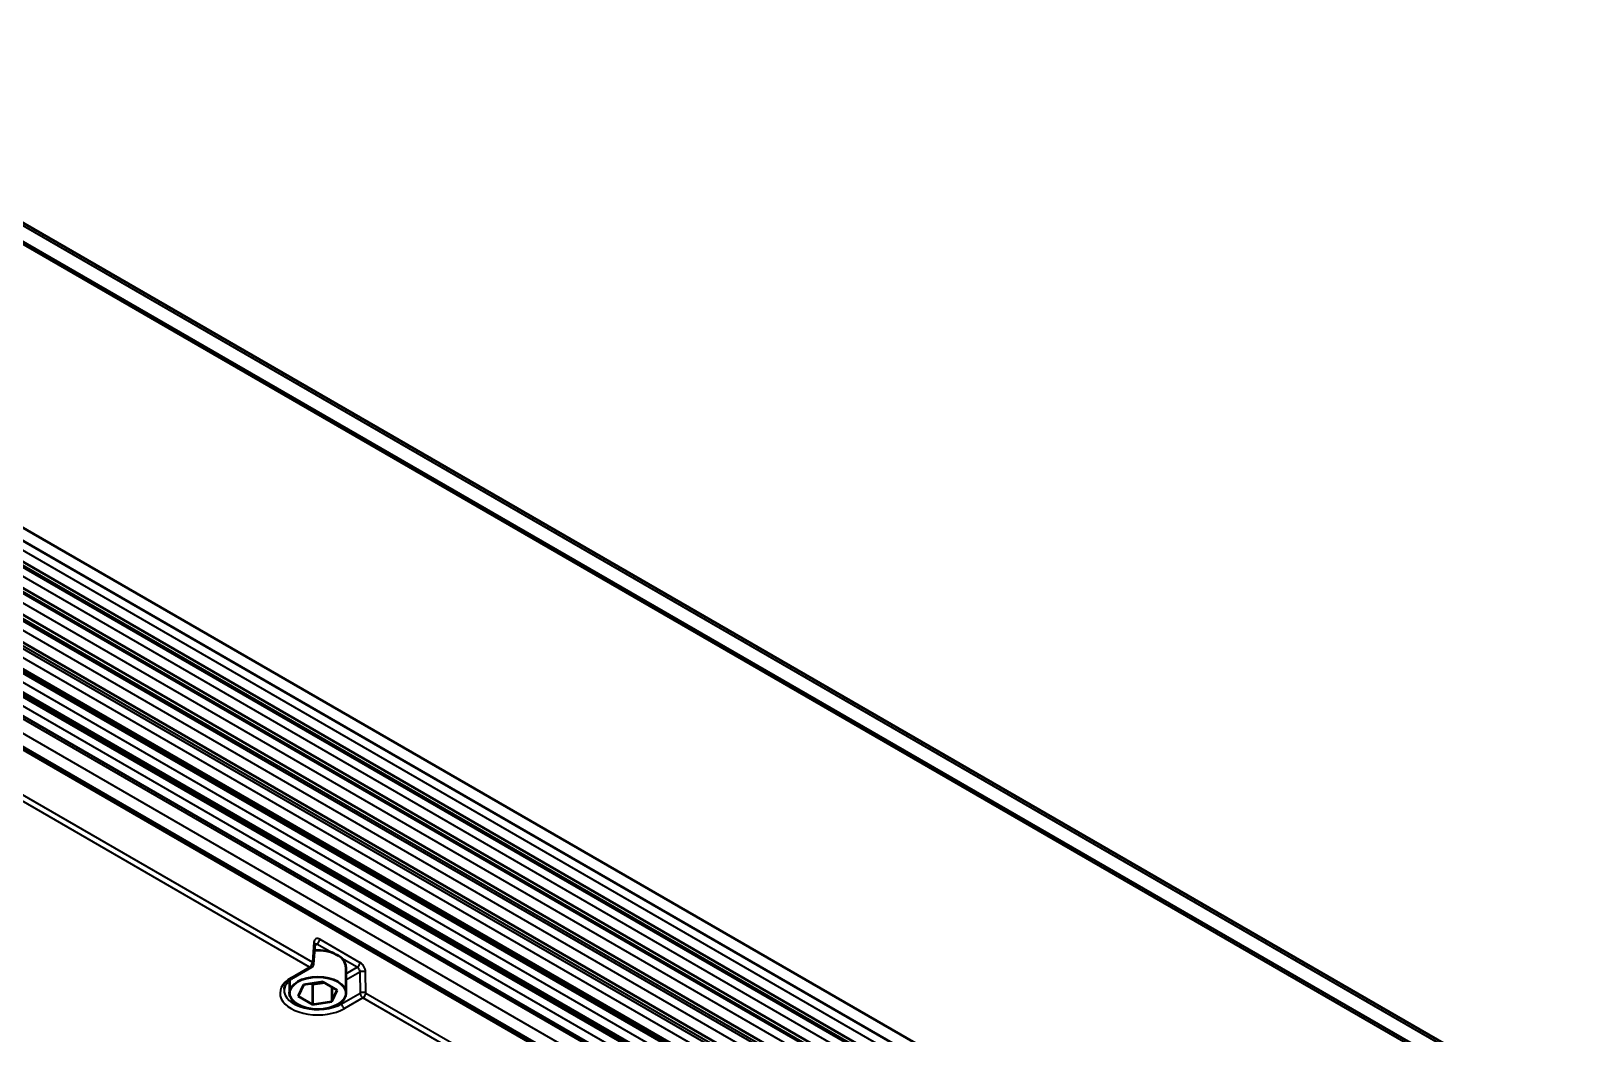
# Model space of a CAD drawing. Header units: millimetres. Extents: x 0 to 3000, y 0 to 3000.
# Drawn here: x 2348.1 to 2540.6, y 665.6 to 790.1 of the extents above; entities that cross this region are included whole.
import ezdxf

# ---------------------------------------------------------------- set-up
doc = ezdxf.new("R2010")
doc.units = ezdxf.units.MM
doc.layers.add('Visible (ANSI)', color=7, linetype='Continuous', lineweight=50)
doc.layers.add('Visible Narrow (ANSI)', color=7, linetype='Continuous', lineweight=35)

msp = doc.modelspace()

# ---------------------------------------------------------------- linework, layer by layer
at = {"layer": 'Visible (ANSI)'}
for p, q in [((1993.4059, 970.4767), (2700.5127, 562.2284)), ((1996.8943, 966.0764), (2702.5868, 558.6446)), ((1997.3616, 930.3287), (2703.0542, 522.8969)), ((2701.8845, 521.9415), (1996.1919, 929.3733)), ((2701.5361, 519.5313), (1994.6941, 927.6267)), ((2701.233, 516.448), (1994.3325, 924.5771)), ((2700.8872, 513.3193), (1993.9632, 921.462)), ((2700.4517, 510.1614), (1993.5849, 918.2711)), ((2700.2323, 506.9877), (1993.3261, 915.1202)), ((2700.2323, 504.0721), (1993.3212, 912.2074)), ((2700.2323, 501.1222), (1993.3212, 909.2575)), ((2200.947, 785.3629), (2491.1685, 617.8035)), ((2383.1362, 674.2713), (2383.3247, 676.7417)), ((2383.1843, 677.0119), (2383.1843, 677.0119)), ((2383.227, 677.1824), (2383.2272, 677.1824)), ((2383.2271, 677.1825), (2383.2272, 677.1825)), ((2387.1505, 673.9273), (2387.1505, 670.6613)), ((2380.1505, 672.2504), (2380.1505, 670.6613)), ((2380.5883, 672.5488), (2382.8877, 673.8763)), ((2384.2976, 672.0555), (2381.8827, 671.6819)), ((2384.2976, 672.0555), (2386.0653, 671.0349)), ((2381.8827, 671.6819), (2381.2357, 670.2877)), ((2383.0035, 669.2671), (2381.2357, 670.2877)), ((2383.0035, 671.7166), (2382.814, 671.826)), ((2384.487, 671.9461), (2383.0035, 671.7166)), ((2383.0035, 671.7166), (2383.0035, 669.2671)), ((2385.4183, 671.4084), (2385.4183, 669.6407)), ((2385.4183, 669.6407), (2386.0653, 671.0349)), ((2383.0035, 669.2671), (2385.4183, 669.6407))]:
    msp.add_line(p, q, dxfattribs=at)
msp.add_arc((2382.6377, 674.3093), 0.5, 300, 355.637023, dxfattribs=at)
for centre, major_axis, ratio, start_param, end_param in [((2383.6505, 673.9273), (3.5, 0), 0.57735027, 0, 1.68168035), ((2382.8262, 676.7798), (0.4986, -0.038), 0.58628494, 0, 0.00021586), ((2383.6505, 673.9273), (-3.5, 0), 0.57735027, 5.71446992, 5.71447462)]:
    msp.add_ellipse(centre, major_axis=major_axis, ratio=ratio, start_param=start_param, end_param=end_param, dxfattribs=at)
msp.add_ellipse((2383.6505, 670.6613), major_axis=(-3.5, 0), ratio=0.57735027, dxfattribs=at)
for points, knots in [([(2383.3381, 676.8076), (2383.3381, 676.8076), (2383.3369, 676.8054), (2383.3318, 676.7902), (2383.3269, 676.77), (2383.3247, 676.7418)], [0.029042018, 0.029042018, 0.029042018, 0.029042018, 0.0384539349, 0.0384539349, 0.0549774322, 0.0549774322, 0.0549774322, 0.0549774322]), ([(2380.5883, 672.5488), (2380.4418, 672.4642), (2380.3084, 672.3744), (2380.0708, 672.1886), (2379.9666, 672.0924), (2379.7889, 671.8982), (2379.7154, 671.8002), (2379.5979, 671.6062), (2379.5538, 671.5102), (2379.4922, 671.3219), (2379.4745, 671.2295), (2379.4686, 671.1377)], [0, 0, 0, 0, 0.149666356, 0.149666356, 0.299332712, 0.299332712, 0.448999068, 0.448999068, 0.598665424, 0.598665424, 0.74833178, 0.74833178, 0.74833178, 0.74833178])]:
    msp.add_open_spline(points, degree=3, knots=knots, dxfattribs=at)
at = {"layer": 'Visible Narrow (ANSI)'}
for p, q in [((2700.8935, 561.6464), (1993.7867, 969.8947)), ((2702.8795, 558.1719), (1997.187, 965.6037)), ((1994.9791, 930.0307), (2701.9799, 521.8436)), ((1994.852, 928.959), (2701.5577, 520.9423)), ((1994.6202, 927.0033), (2701.7122, 518.7636)), ((1994.6471, 927.2306), (2701.7335, 518.994)), ((1994.4928, 925.9293), (2701.2812, 517.8649)), ((1994.127, 922.8438), (2700.9532, 514.7576)), ((1994.2994, 923.9274), (2701.4062, 515.679)), ((1994.3224, 924.1459), (2701.4291, 515.8976)), ((1993.9407, 920.7109), (2701.0475, 512.4626)), ((1993.9751, 921.0039), (2701.0818, 512.7556)), ((1993.7508, 919.6706), (2700.6, 511.571)), ((1993.5041, 917.546), (2700.6109, 509.2977)), ((2700.6462, 509.5955), (1993.5394, 917.8438)), ((2700.4341, 506.5418), (1993.3273, 914.7901)), ((1993.3273, 914.5904), (2700.4341, 506.3422)), ((1993.395, 916.4934), (2700.1845, 508.4283)), ((1993.3212, 913.4748), (2700.0715, 505.4323)), ((2700.4341, 503.6261), (1993.3273, 911.8744)), ((1993.3273, 911.6406), (2700.4341, 503.3923)), ((1993.3212, 910.5249), (2700.0715, 502.4825)), ((2700.4341, 500.6763), (1993.3273, 908.9246)), ((1993.3273, 907.1185), (2700.4341, 498.8702)), ((2699.7269, 497.6455), (1992.6486, 905.8774)), ((2491.2718, 617.5602), (2201.0503, 785.1196)), ((2382.63, 673.9022), (2308.6518, 716.6168)), ((2309.0052, 717.2148), (2382.991, 674.4991)), ((2375.4762, 678.0326), (2375.4762, 678.0326)), ((2378.4084, 676.3395), (2378.4084, 676.3395)), ((2378.6132, 676.2213), (2378.6132, 676.2213)), ((2383.1795, 676.9695), (2382.991, 674.4991)), ((2383.5557, 676.7511), (2383.3148, 676.612)), ((2385.437, 675.6649), (2383.5557, 676.7511)), ((2383.909, 677.3491), (2388.8949, 674.4705)), ((2388.5415, 673.8725), (2386.6602, 674.9587)), ((2380.3383, 672.5736), (2382.6298, 673.9021)), ((2387.1505, 673.0694), (2388.5415, 673.8725)), ((2388.8712, 673.2683), (2387.1505, 672.2748)), ((2388.8712, 673.2683), (2388.9089, 670.6672)), ((2389.6154, 670.6745), (2389.5776, 673.2756)), ((2386.6096, 669.3397), (2388.9089, 670.6672)), ((2389.262, 670.0765), (2386.9627, 668.749)), ((2462.533, 627.7701), (2389.262, 670.0765)), ((2389.6154, 670.6745), (2462.8941, 628.367)), ((2386.5993, 669.5728), (2386.6096, 669.3397))]:
    msp.add_line(p, q, dxfattribs=at)
for centre, major_axis, ratio, start_param, end_param in [((2377.1804, 676.5956), (2.0069, 0), 0.57735027, 5.77779993, 5.77780784), ((2382.8262, 676.7798), (0.4986, -0.038), 0.58628494, 0.00021591, 0.82878149), ((2383.5557, 677.1593), (-0.25, -0.433), 0.57735027, 0.78539738, 2.32131032), ((2383.6511, 673.9271), (3.5262, 0), 0.57735027, 2.57128387, 2.57128853), ((2382.6377, 674.3093), (0.25, 0.433), 0.57735027, 3.92699082, 5.46288056), ((2382.6377, 674.3093), (0.4986, -0.038), 0.58628494, 0, 0.82880449), ((2388.5415, 674.2808), (0.25, 0.433), 0.57735027, 3.92699529, 5.46289863), ((2383.6505, 670.6613), (-4.6841, 0), 0.57735027, 5.49778714, 8.6393798), ((2380.3383, 672.9818), (0.25, -0.433), 0.57735027, 5.49778714, 6.28318531), ((2382.6377, 674.3093), (0.25, -0.433), 0.57735027, 5.49778714, 6.28318531), ((2389.2243, 673.0858), (-0.4999, -0.0073), 0.52588929, 3.91991518, 5.48886222), ((2383.6505, 671.0482), (-4.1848, 0), 0.57735027, 6.24611892, 8.6393798), ((2389.262, 670.4848), (0.4999, 0.0073), 0.52588929, 0.77830026, 2.34727009), ((2389.262, 670.4848), (-0.25, 0.433), 0.57735027, 0.83775804, 2.35619449), ((2389.262, 670.4848), (-0.25, -0.433), 0.57735027, 0.78539816, 2.32128791), ((2386.9627, 669.1572), (0.25, -0.433), 0.57735027, 3.97935069, 5.49778714)]:
    msp.add_ellipse(centre, major_axis=major_axis, ratio=ratio, start_param=start_param, end_param=end_param, dxfattribs=at)
for points, knots in [([(2383.909, 677.3491), (2383.8141, 677.4018), (2383.6384, 677.4636), (2383.4041, 677.4232), (2383.2378, 677.2551), (2383.1895, 677.0768), (2383.1795, 676.9695)], [0, 0, 0, 0, 0.25, 0.5, 0.75, 0.99998113, 0.99998113, 0.99998113, 0.99998113]), ([(2383.3314, 676.7867), (2383.336, 676.7883), (2383.3407, 676.7898), (2383.3455, 676.791), (2383.362, 676.7954), (2383.3793, 676.7977), (2383.3972, 676.7978), (2383.4139, 676.798), (2383.4311, 676.7963), (2383.4486, 676.7929), (2383.4657, 676.7895), (2383.4832, 676.7844), (2383.5008, 676.7776), (2383.519, 676.7705), (2383.5374, 676.7617), (2383.5557, 676.7511)], [0.559804132, 0.559804132, 0.559804132, 0.559804132, 0.591083148, 0.591083148, 0.591083148, 0.699025802, 0.699025802, 0.699025802, 0.799407975, 0.799407975, 0.799407975, 0.897823619, 0.897823619, 0.897823619, 1, 1, 1, 1]), ([(2389.5776, 673.2756), (2389.5759, 673.3897), (2389.5372, 673.618), (2389.3873, 673.9691), (2389.163, 674.273), (2388.9897, 674.4157), (2388.8949, 674.4705)], [0.000035716, 0.000035716, 0.000035716, 0.000035716, 0.25, 0.5, 0.75, 1, 1, 1, 1]), ([(2388.5415, 673.8725), (2388.631, 673.8209), (2388.7178, 673.7266), (2388.7782, 673.6158), (2388.8387, 673.505), (2388.8728, 673.3776), (2388.8712, 673.2683)], [0.000003515, 0.000003515, 0.000003515, 0.000003515, 0.5, 0.5, 0.5, 1, 1, 1, 1])]:
    msp.add_open_spline(points, degree=3, knots=knots, dxfattribs=at)

doc.saveas('drawing.dxf')
